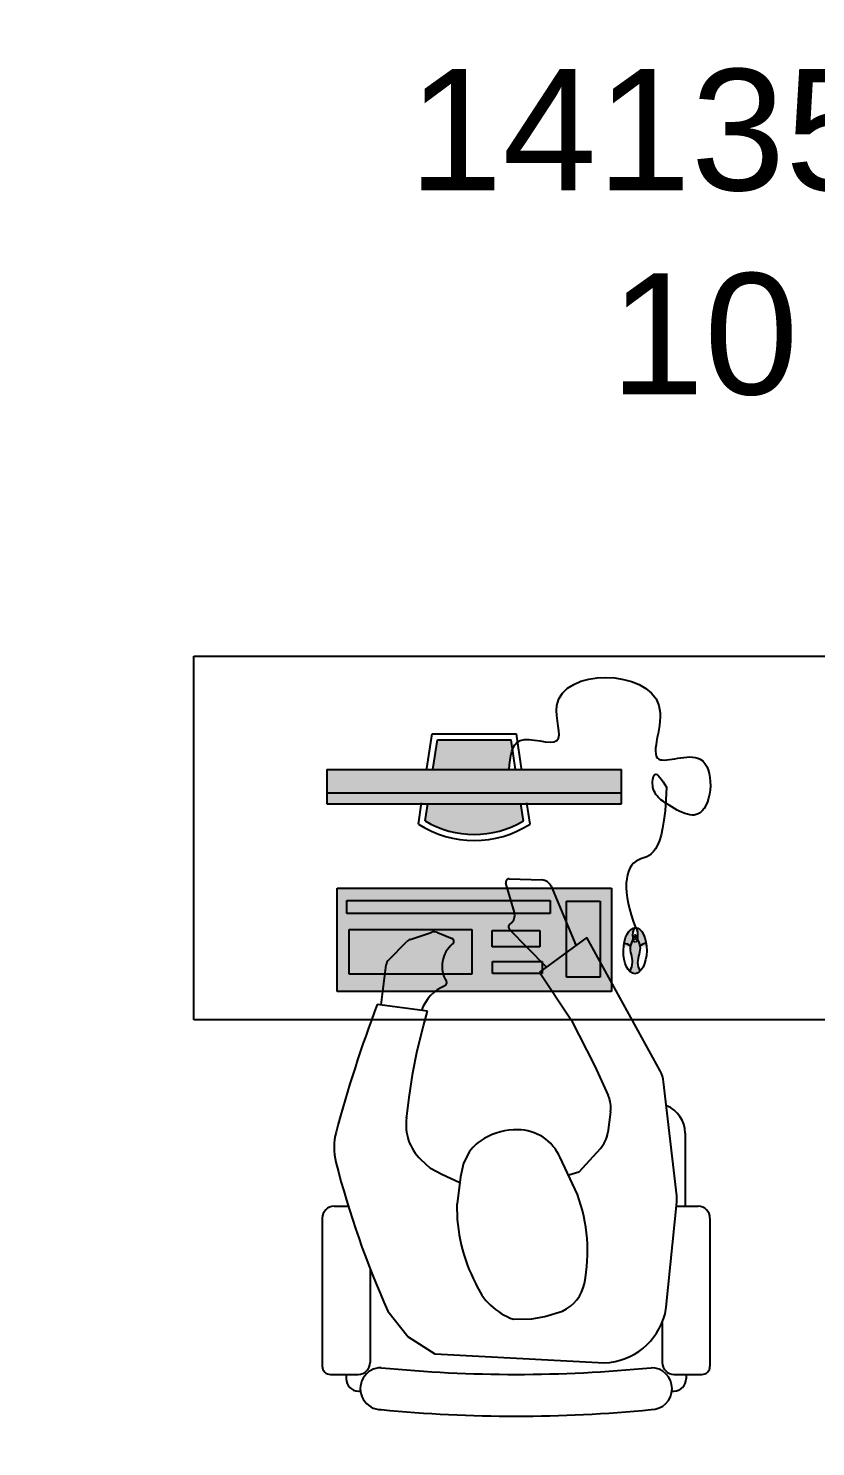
# Model space of a CAD drawing. Extents: x 11034434 to 11724204, y -4674497 to -3911811.
# Drawn here: x 11303764 to 11305063, y -4658014 to -4655674 of the extents above; entities that cross this region are included whole.
import ezdxf

# ---------------------------------------------------------------- set-up
doc = ezdxf.new("R2010")
doc.units = 0
doc.header["$MEASUREMENT"] = 0
doc.layers.get('0').update_dxf_attribs({"color": 251, "linetype": 'CONTINUOUS'})
doc.layers.add('HATCH', color=251, linetype='CONTINUOUS')
doc.styles.get("Standard").update_dxf_attribs({"font": 'arial.ttf'})

msp = doc.modelspace()

# ---------------------------------------------------------------- hatches: boundary and pattern name
h = msp.add_hatch(color=256)
h.dxf.hatch_style = 1
h.paths.add_polyline_path([(11304580.53749116, -4656981.601931439), (11304576.24155664, -4656953.23101069), (11304422.83342568, -4656953.23101069), (11304418.53749116, -4656981.601931439, 0.2729957283607215)])
edge = h.paths.add_edge_path()
edge.add_spline(control_points=[(11304557.14886467, -4656896.489169192), (11304558.27830578, -4656884.691616837), (11304559.4077469, -4656872.894064485), (11304562.70476026, -4656863.832213824)], knot_values=[0, 0, 0, 0, 28.67475405181993, 28.67475405181993, 28.67475405181993, 28.67475405181993], degree=3, periodic=0)
edge.add_line((11304562.70476026, -4656863.832213824), (11304560.28749116, -4656847.868248446))
edge.add_line((11304560.28749116, -4656847.868248447), (11304438.78749116, -4656847.868248447))
edge.add_line((11304438.78749116, -4656847.868248447), (11304431.42529472, -4656896.489169192))
edge.add_line((11304431.42529472, -4656896.489169192), (11304557.14886467, -4656896.489169192))
h = msp.add_hatch(color=256)
h.dxf.hatch_style = 1
h.paths.add_polyline_path([(11304742.53749089, -4656896.489169192), (11304256.53749116, -4656896.489169192), (11304256.53749116, -4656934.985089947), (11304742.53749108, -4656934.985087597)])
h = msp.add_hatch(color=254)
h.dxf.hatch_style = 1
h.set_gradient(color1=(209, 209, 209), color2=(191, 191, 191), one_color=1, tint=0.75, name='INVCYLINDER')
h.paths.add_polyline_path([(11304256.53749116, -4656953.23101069), (11304256.53749116, -4656934.985089947), (11304742.53749108, -4656934.985087597), (11304742.53749117, -4656953.23101069)])
h = msp.add_hatch(color=256)
h.dxf.hatch_style = 1
h.paths.add_polyline_path([(11304707.35394282, -4657113.672612825), (11304651.68711963, -4657113.672612825), (11304651.68711963, -4657239.5138841), (11304707.35394282, -4657239.5138841)], flags=16)
h.paths.add_polyline_path([(11304495.54628477, -4657160.707900571), (11304293.43112431, -4657160.707900571), (11304293.43112431, -4657234.399528136), (11304495.54628477, -4657234.399528136)], flags=0)
h.paths.add_polyline_path([(11304624.52985123, -4657112.952900767), (11304289.62951654, -4657112.952900767), (11304289.62951654, -4657134.371788174), (11304624.52985123, -4657134.371788174)], flags=16)
h.paths.add_polyline_path([(11304725.76801114, -4657092.605034012), (11304273.30697119, -4657092.605034012), (11304273.30697119, -4657263.00321584), (11304725.76801114, -4657263.00321584)])
h.paths.add_polyline_path([(11304607.89446074, -4657162.44921077), (11304607.89446074, -4657189.11867963), (11304529.12057843, -4657189.11867963), (11304529.12057843, -4657162.44921077)], flags=0)
h.paths.add_polyline_path([(11304289.62951654, -4657134.371788174), (11304289.62951654, -4657112.952900767), (11304624.52985123, -4657112.952900767), (11304624.52985123, -4657134.371788174)], flags=0)
h.paths.add_polyline_path([(11304611.58597207, -4657213.645129668), (11304611.58597207, -4657233.460759196), (11304529.53446164, -4657233.460759196), (11304529.53446164, -4657213.645129667)], flags=16)
h.paths.add_polyline_path([(11304651.68711963, -4657113.672612825), (11304707.35394282, -4657113.672612825), (11304707.35394282, -4657239.5138841), (11304651.68711963, -4657239.5138841)], flags=0)
h.paths.add_polyline_path([(11304495.54628477, -4657160.707900571), (11304495.54628477, -4657234.399528136), (11304293.43112431, -4657234.399528136), (11304293.43112431, -4657160.707900571)], flags=16)
h.paths.add_polyline_path([(11304607.89446074, -4657162.44921077), (11304529.12057843, -4657162.44921077), (11304529.12057843, -4657189.11867963), (11304607.89446074, -4657189.11867963)], flags=16)
h = msp.add_hatch(color=254)
h.dxf.hatch_style = 1
h.set_gradient(color1=(209, 209, 209), color2=(191, 191, 191), one_color=1, tint=0.75, name='INVCYLINDER')
h.paths.add_polyline_path([(11304707.35394282, -4657113.672612825), (11304651.68711963, -4657113.672612825), (11304651.68711963, -4657239.5138841), (11304707.35394282, -4657239.5138841)])
h.paths.add_polyline_path([(11304495.54628477, -4657160.707900571), (11304293.43112431, -4657160.707900571), (11304293.43112431, -4657234.399528136), (11304495.54628477, -4657234.399528136)])
h.paths.add_polyline_path([(11304624.52985123, -4657112.952900767), (11304289.62951654, -4657112.952900767), (11304289.62951654, -4657134.371788174), (11304624.52985123, -4657134.371788174)])
h.paths.add_polyline_path([(11304607.89446074, -4657162.44921077), (11304529.12057843, -4657162.44921077), (11304529.12057843, -4657189.11867963), (11304607.89446074, -4657189.11867963)])
h.paths.add_polyline_path([(11304611.58597207, -4657213.645129667), (11304529.53446164, -4657213.645129667), (11304529.53446164, -4657233.460759196), (11304611.58597207, -4657233.460759196)])
h = msp.add_hatch(color=256)
h.dxf.hatch_style = 1
edge = h.paths.add_edge_path()
edge.add_arc((11304782.97550615, -4657196.880885912), 13.2539179130793, 89.25987450481853, 139.4615277682211, ccw=False)
edge.add_ellipse((11304764.81579844, -4657195.47494004), major_axis=(-0.525802816762088, -38.00888260555163), ratio=0.5040939593623253, start_angle=468.5600004422477, end_angle=540.0000000055695)
edge.add_ellipse((11304765.15568753, -4657169.498915059), major_axis=(-0.1859137336754307, -12.032857611418), ratio=0.3216880064047317, start_angle=1.1368683772161603e-13, end_angle=180.0000000275675, ccw=False)
edge.add_ellipse((11304765.15568753, -4657169.498915059), major_axis=(-0.1859137336754307, -12.032857611418), ratio=0.3216880064047317, start_angle=180.0000000275675, end_angle=360, ccw=False)
edge.add_ellipse((11304764.81579844, -4657195.47494004), major_axis=(-0.525802816762088, -38.00888260555163), ratio=0.5040939593623253, start_angle=180.0000000055694, end_angle=252.3013535246518)
edge.add_arc((11304746.53187445, -4657196.899525488), 13.23356822491556, 38.55279375637832, 89.17477029216798, ccw=False)
edge.add_spline(control_points=[(11304756.88097771, -4657188.651896155), (11304755.59967023, -4657197.03768859), (11304763.32052706, -4657211.483991154), (11304757.97640949, -4657224.724269504), (11304756.01285889, -4657229.589049561)], knot_values=[0.4694720371276528, 0.4694720371276528, 0.4694720371276528, 0.4694720371276528, 1.407483953357447, 1.952313826482736, 1.952313826482736, 1.952313826482736, 1.952313826482736], degree=3, periodic=0)
edge.add_ellipse((11304764.81579844, -4657195.47494004), major_axis=(-0.525802816762088, -38.00888260555163), ratio=0.5040939593623253, start_angle=334.2319715034857, end_angle=385.7680284799418)
edge.add_spline(control_points=[(11304772.67170246, -4657229.819502723), (11304770.8466863, -4657224.905406092), (11304765.80859383, -4657211.339677974), (11304774.16746742, -4657196.833744007), (11304772.90292998, -4657188.266389458)], knot_values=[0.4506270724667458, 0.4506270724667458, 0.4506270724667458, 0.4506270724667458, 0.9954569455912964, 1.954670338081569, 1.954670338081569, 1.954670338081569, 1.954670338081569], degree=3, periodic=0)
h = msp.add_hatch(color=256)
h.dxf.hatch_style = 1
edge = h.paths.add_edge_path()
edge.add_ellipse((11304764.97202455, -4657173.350067848), major_axis=(-0.02806017541154706, -4.098024485273234), ratio=0.2661020917250116, start_angle=0, end_angle=359.9999999999999)
at = {"layer": 'HATCH', "ltscale": 500}
h = msp.add_hatch(color=251, dxfattribs=at)
h.dxf.hatch_style = 1
h.paths.add_polyline_path([(11284390.66743924, -4648801.970135776), (11284690.66743953, -4648801.970135776), (11284690.66743953, -4649701.970135774), (11284390.66743924, -4649701.970135774)])
h.paths.add_polyline_path([(11327800.66743947, -4652666.970135772), (11328700.66743918, -4652666.970135772), (11328700.66743918, -4652966.970135771), (11327800.66743947, -4652966.970135771)])
h.paths.add_polyline_path([(11302215.66743951, -4658731.970135761), (11302515.66743921, -4658731.970135761), (11302515.66743921, -4659631.971005393), (11302215.66743951, -4659631.971005393)])
h.paths.add_polyline_path([(11324600.66743918, -4658731.970135761), (11325200.66743918, -4658731.970135761), (11325200.66743918, -4659031.970135761), (11324600.66743918, -4659031.970135761)])
h.paths.add_polyline_path([(11280960.66743954, -4640611.970135786), (11281710.66743954, -4640611.970135786), (11281710.66743954, -4640911.970135787), (11280960.66743954, -4640911.970135787)])
h.paths.add_polyline_path([(11280960.66743954, -4644141.97013578), (11281860.66743954, -4644141.97013578), (11281860.66743954, -4644441.970135782), (11280960.66743954, -4644441.970135782)])
h.paths.add_polyline_path([(11317942.4065698, -4658631.970135763), (11318770.66743949, -4658631.970135763), (11318770.66743949, -4658931.970135761), (11317942.4065698, -4658931.970135761)])
h.paths.add_polyline_path([(11294185.66743952, -4658031.969266132), (11294485.66743952, -4658031.969266132), (11294485.66743952, -4658931.970135761), (11294185.66743952, -4658931.970135761)])
h.paths.add_polyline_path([(11288015.66743923, -4658181.969266132), (11288315.66743953, -4658181.969266132), (11288315.66743953, -4658931.970135761), (11288015.66743923, -4658931.970135761)])
h.paths.add_polyline_path([(11287690.66743953, -4658956.970135761), (11287990.66743953, -4658956.970135761), (11287990.66743953, -4659706.971005393), (11287690.66743953, -4659706.971005393)])
h.paths.add_polyline_path([(11280960.66743954, -4629741.970135801), (11281710.66743954, -4629741.970135801), (11281710.66743954, -4630041.970135801), (11280960.66743954, -4630041.970135801)])
h.paths.add_polyline_path([(11327800.66743947, -4629741.970135802), (11328700.66743917, -4629741.970135802), (11328700.66743917, -4630041.970135801), (11327800.66743947, -4630041.970135801)])
h.paths.add_polyline_path([(11280860.66743954, -4648801.970135776), (11281160.66743924, -4648801.970135776), (11281160.66743924, -4649701.970135774), (11280860.66743954, -4649701.970135774)])
h.paths.add_polyline_path([(11287690.66743953, -4658181.969266132), (11287990.66743953, -4658181.969266132), (11287990.66743953, -4658931.970135761), (11287690.66743953, -4658931.970135761)])
h.paths.add_polyline_path([(11327700.66743918, -4616011.970135822), (11328000.66743948, -4616011.970135822), (11328000.66743948, -4615033.70926629), (11327700.66743918, -4615033.70926629)])
h.paths.add_polyline_path([(11280960.66743954, -4637011.970135792), (11281710.66743954, -4637011.970135792), (11281710.66743954, -4637311.970135792), (11280960.66743954, -4637311.970135792)])
h.paths.add_polyline_path([(11309415.6674395, -4658731.970135761), (11309715.6674395, -4658731.970135761), (11309715.6674395, -4659631.971005393), (11309415.6674395, -4659631.971005393)])
h.paths.add_polyline_path([(11327800.66743947, -4609781.970135829), (11328700.66743918, -4609781.970135829), (11328700.66743918, -4610081.970135828), (11327800.66743947, -4610081.970135828)])
h.paths.add_polyline_path([(11327800.66743947, -4626141.970135807), (11328700.66743917, -4626141.970135807), (11328700.66743917, -4626441.970135807), (11327800.66743947, -4626441.970135807)])
h.paths.add_polyline_path([(11280960.66743954, -4633411.970135795), (11281710.66743954, -4633411.970135795), (11281710.66743954, -4633711.970135797), (11280960.66743954, -4633711.970135797)])
h.paths.add_polyline_path([(11313015.6674392, -4652701.97013577), (11313315.6674395, -4652701.97013577), (11313315.6674395, -4653601.971005402), (11313015.6674392, -4653601.971005402)])
h.paths.add_polyline_path([(11327800.66743947, -4633411.970135797), (11328700.66743918, -4633411.970135797), (11328700.66743918, -4633711.970135797), (11327800.66743947, -4633711.970135797)])
h.paths.add_polyline_path([(11286005.66743953, -4619011.970135817), (11286305.66743923, -4619011.970135817), (11286305.66743923, -4619611.971005449), (11286005.66743953, -4619611.971005449)])
h.paths.add_polyline_path([(11280960.66743958, -4619011.970135817), (11281860.66743954, -4619011.970135817), (11281860.66743954, -4619311.970135817), (11280960.66743958, -4619311.970135817)])
h.paths.add_polyline_path([(11327800.66743948, -4619011.970135817), (11328600.66743918, -4619011.970135817), (11328600.66743918, -4619311.970135817), (11327800.66743948, -4619311.970135817)])
h.paths.add_polyline_path([(11324600.66743918, -4647741.970135778), (11325299.56749608, -4647741.970135778), (11325299.56749608, -4648041.970135776), (11324600.66743918, -4648041.970135776)])
h.paths.add_polyline_path([(11321770.66743948, -4658631.970135763), (11322598.92830886, -4658631.970135763), (11322598.92830886, -4658931.970135761), (11321770.66743948, -4658931.970135761)])
h.paths.add_polyline_path([(11327800.66743947, -4640611.970135788), (11328700.66743918, -4640611.970135788), (11328700.66743918, -4640911.970135787), (11327800.66743947, -4640911.970135787)])
h.paths.add_polyline_path([(11286005.66743953, -4615411.969266192), (11286305.66743923, -4615411.969266192), (11286305.66743923, -4616011.97013582), (11286005.66743953, -4616011.97013582)])
h.paths.add_polyline_path([(11286330.66743983, -4615411.969266192), (11286630.66743953, -4615411.969266192), (11286630.66743953, -4616011.97013582), (11286330.66743983, -4616011.97013582)])
h.paths.add_polyline_path([(11282340.66743953, -4615111.96926634), (11282640.66743923, -4615111.96926634), (11282640.66743923, -4616011.970135822), (11282340.66743953, -4616011.970135822)])
h.paths.add_polyline_path([(11327800.66743947, -4658631.970135763), (11328700.66743917, -4658631.970135763), (11328700.66743917, -4658931.970135761), (11327800.66743947, -4658931.970135761)])
h.paths.add_polyline_path([(11300450.66743922, -4607481.96926635), (11300750.66743892, -4607481.96926635), (11300750.66743892, -4608381.970135832), (11300450.66743922, -4608381.970135832)])
h.paths.add_polyline_path([(11306480.6674392, -4607481.969266349), (11306780.6674389, -4607481.969266349), (11306780.6674389, -4608381.97013583), (11306480.6674392, -4608381.97013583)])
h.paths.add_polyline_path([(11284390.66743924, -4658181.969266132), (11284690.66743953, -4658181.969266132), (11284690.66743953, -4658931.970135761), (11284390.66743924, -4658931.970135761)])
h.paths.add_polyline_path([(11286330.66743983, -4619011.970135817), (11286630.66743953, -4619011.970135817), (11286630.66743953, -4619611.971005449), (11286330.66743983, -4619611.971005449)])
h.paths.add_polyline_path([(11297150.66743952, -4607481.969266349), (11297450.66743922, -4607481.969266349), (11297450.66743922, -4608381.970135832), (11297150.66743952, -4608381.970135832)])
h.paths.add_polyline_path([(11282340.66743953, -4609231.969266348), (11282640.66743924, -4609231.969266348), (11282640.66743924, -4609981.970135829), (11282340.66743953, -4609981.970135829)])
h.paths.add_polyline_path([(11286005.66743953, -4622611.970135812), (11286305.66743923, -4622611.970135812), (11286305.66743923, -4623211.971005443), (11286005.66743953, -4623211.971005443)])
h.paths.add_polyline_path([(11286330.66743983, -4623211.971005443), (11286630.66743953, -4623211.971005443), (11286630.66743953, -4622611.970135814), (11286330.66743983, -4622611.970135814)])
h.paths.add_polyline_path([(11284390.66743924, -4643691.970135782), (11284690.66743953, -4643691.970135782), (11284690.66743953, -4644441.97013578), (11284390.66743924, -4644441.97013578)])
h.paths.add_polyline_path([(11286005.66743953, -4609231.969266348), (11286305.66743923, -4609231.969266348), (11286305.66743923, -4609981.970135829), (11286005.66743953, -4609981.970135829)])
h.paths.add_polyline_path([(11283940.6665696, -4658956.970135761), (11284690.66743953, -4658956.970135761), (11284690.66743953, -4659256.970135761), (11283940.6665696, -4659256.970135761)])
h.paths.add_polyline_path([(11313015.6674392, -4658731.970135761), (11313315.66743949, -4658731.970135761), (11313315.66743949, -4659631.971005393), (11313015.6674392, -4659631.971005393)])
h.paths.add_polyline_path([(11284390.66743924, -4652701.970135771), (11284690.66743953, -4652701.970135771), (11284690.66743953, -4653451.971005401), (11284390.66743924, -4653451.971005401)])
h.paths.add_polyline_path([(11305815.6674395, -4658731.970135761), (11306115.6674395, -4658731.970135761), (11306115.6674395, -4659631.971005393), (11305815.6674395, -4659631.971005393)])
h.paths.add_polyline_path([(11327800.66743947, -4622611.970135814), (11328700.66743918, -4622611.970135814), (11328700.66743918, -4622911.970135813), (11327800.66743947, -4622911.970135813)])
h.paths.add_polyline_path([(11280960.66743954, -4626141.970135807), (11281710.66743954, -4626141.970135807), (11281710.66743954, -4626441.970135807), (11280960.66743954, -4626441.970135807)])
h.paths.add_polyline_path([(11321770.66743948, -4658956.970135761), (11322370.66830911, -4658956.970135761), (11322370.66830911, -4659256.970135761), (11321770.66743948, -4659256.970135761)])
h.paths.add_polyline_path([(11280685.66700472, -4658956.970135761), (11281435.66787405, -4658956.970135761), (11281435.66787405, -4659256.970135761), (11280685.66700472, -4659256.970135761)])
h.paths.add_polyline_path([(11318170.66656956, -4658956.970135761), (11318770.66743949, -4658956.970135761), (11318770.66743949, -4659256.970135761), (11318170.66656956, -4659256.970135761)])
h.paths.add_polyline_path([(11281860.66743954, -4622611.970135812), (11280960.66743988, -4622611.970135812), (11280960.66743988, -4622911.970135812), (11281860.66743954, -4622911.970135812)])
h.paths.add_polyline_path([(11294185.66743952, -4652701.97013577), (11294485.66743952, -4652701.97013577), (11294485.66743952, -4653601.971005401), (11294185.66743952, -4653601.971005401)])
h.paths.add_polyline_path([(11298615.66743951, -4658731.970135761), (11298915.66743951, -4658731.970135761), (11298915.66743951, -4659631.971005393), (11298615.66743951, -4659631.971005393)])
h.paths.add_polyline_path([(11318470.66743919, -4652701.970135772), (11318770.66743949, -4652701.970135772), (11318770.66743949, -4653601.971005402), (11318470.66743919, -4653601.971005402)])
h.paths.add_polyline_path([(11327800.66743947, -4644141.970135782), (11328700.66743917, -4644141.970135782), (11328700.66743917, -4644441.970135782), (11327800.66743947, -4644441.970135782)])
h.paths.add_polyline_path([(11327800.66743947, -4649401.970135775), (11328778.92830886, -4649401.970135775), (11328778.92830886, -4649701.970135774), (11327800.66743947, -4649701.970135774)])
h.paths.add_polyline_path([(11288760.66743953, -4609081.969266199), (11289060.66743953, -4609081.969266199), (11289060.66743953, -4609981.970135829), (11288760.66743953, -4609981.970135829)])
edge = h.paths.add_edge_path()
edge.add_line((11309265.6674392, -4609081.969266342), (11309265.6674392, -4609981.970135828))
edge.add_line((11321770.66743948, -4649701.970135774), (11322748.92830916, -4649701.970135774))
edge.add_line((11287690.66743953, -4643691.970135782), (11287690.66743953, -4644441.970135782))
edge.add_line((11309565.6674395, -4616011.97013582), (11309565.6674395, -4615111.96926634))
edge.add_line((11287990.66743953, -4653451.971005401), (11287990.66743953, -4652701.970135771))
edge.add_line((11288015.66743923, -4652701.970135771), (11288015.66743923, -4653451.971005401))
h.paths.add_polyline_path([(11306480.6674395, -4649401.970135774), (11307380.66830883, -4649401.970135774), (11307380.66830883, -4649701.970135774), (11306480.6674395, -4649701.970135774)], flags=17)
h.paths.add_polyline_path([(11291120.66743923, -4648801.970135776), (11291420.66743952, -4648801.970135776), (11291420.66743952, -4649701.970135581), (11291120.66743923, -4649701.970135581)], flags=17)
h.paths.add_polyline_path([(11288015.66743923, -4648951.970135775), (11288315.66743953, -4648951.970135775), (11288315.66743953, -4649701.970135774), (11288015.66743923, -4649701.970135774)], flags=17)
h.paths.add_polyline_path([(11288015.66743923, -4652701.970135771), (11288315.66743953, -4652701.970135771), (11288315.66743953, -4653451.971005401), (11288015.66743923, -4653451.971005401)], flags=17)
h.paths.add_polyline_path([(11296472.40656984, -4649401.970135775), (11297450.66743922, -4649401.970135775), (11297450.66743922, -4649701.970135774), (11296472.40656984, -4649701.970135774)], flags=17)
h.paths.add_polyline_path([(11298276.53700482, -4652701.970135771), (11299254.79787421, -4652701.970135771), (11299254.79787421, -4653001.970135771), (11298276.53700482, -4653001.970135771)], flags=17)
h.paths.add_polyline_path([(11311840.66657016, -4649401.970135775), (11312740.6674395, -4649401.970135775), (11312740.6674395, -4649701.970135774), (11311840.66657016, -4649701.970135774)], flags=17)
h.paths.add_polyline_path([(11300450.66743921, -4649401.970135774), (11301428.92830889, -4649401.970135774), (11301428.92830889, -4649701.970135774), (11300450.66743921, -4649701.970135774)], flags=17)
h.paths.add_polyline_path([(11317870.66656986, -4649401.970135775), (11318770.66743949, -4649401.970135775), (11318770.66743949, -4649701.970135774), (11317870.66656986, -4649701.970135774)], flags=17)
h.paths.add_polyline_path([(11287690.66743953, -4648951.970135775), (11287990.66743953, -4648951.970135775), (11287990.66743953, -4649701.970135774), (11287690.66743953, -4649701.970135774)], flags=17)
h.paths.add_polyline_path([(11287690.66743953, -4652701.970135771), (11287990.66743953, -4652701.970135771), (11287990.66743953, -4653451.971005401), (11287690.66743953, -4653451.971005401)], flags=17)
h.paths.add_polyline_path([(11311840.66657016, -4622611.970135814), (11312740.6674395, -4622611.970135814), (11312740.6674395, -4622911.970135812), (11311840.66657016, -4622911.970135812)], flags=17)
h.paths.add_polyline_path([(11306480.6674395, -4615411.969266192), (11306780.6674395, -4615411.969266192), (11306780.6674395, -4616011.97013582), (11306480.6674395, -4616011.97013582)], flags=16)
h.paths.add_polyline_path([(11306480.6674395, -4629741.970135802), (11307380.66830884, -4629741.970135802), (11307380.66830884, -4630041.970135801), (11306480.6674395, -4630041.970135801)], flags=17)
h.paths.add_polyline_path([(11303250.66743951, -4613551.970135825), (11303850.66830914, -4613551.970135825), (11303850.66830914, -4613851.970135825), (11303250.66743951, -4613851.970135825)], flags=17)
h.paths.add_polyline_path([(11303250.66743951, -4615711.97013582), (11303850.66830914, -4615711.97013582), (11303850.66830914, -4616011.97013582), (11303250.66743951, -4616011.97013582)], flags=16)
h.paths.add_polyline_path([(11311840.66657016, -4644141.970135782), (11312740.6674395, -4644141.970135782), (11312740.6674395, -4644441.97013578), (11311840.66657016, -4644441.97013578)], flags=17)
h.paths.add_polyline_path([(11287690.66743953, -4643691.970135782), (11287990.66743953, -4643691.970135782), (11287990.66743953, -4644441.970135782), (11287690.66743953, -4644441.970135782)], flags=17)
h.paths.add_polyline_path([(11297450.66743923, -4633711.97013582), (11296550.66656989, -4633711.97013582), (11296550.66656989, -4633411.970135798), (11297450.66743923, -4633411.970135798)], flags=17)
h.paths.add_polyline_path([(11290520.66656989, -4640611.970135788), (11291420.66743952, -4640611.970135788), (11291420.66743952, -4640911.970135787), (11290520.66656989, -4640911.970135787)], flags=17)
h.paths.add_polyline_path([(11297150.66743952, -4643841.970135784), (11297450.66743922, -4643841.970135784), (11297450.66743922, -4644741.970135782), (11297150.66743952, -4644741.970135782)], flags=17)
h.paths.add_polyline_path([(11290520.66656989, -4644141.970135782), (11291420.66743952, -4644141.970135782), (11291420.66743952, -4644441.970135782), (11290520.66656989, -4644441.970135782)], flags=17)
h.paths.add_polyline_path([(11306480.6674395, -4640611.970135788), (11307380.66830883, -4640611.970135788), (11307380.66830883, -4640911.970135787), (11306480.6674395, -4640911.970135787)], flags=17)
h.paths.add_polyline_path([(11288015.66743923, -4643691.970135782), (11288315.66743953, -4643691.970135782), (11288315.66743953, -4644441.970135782), (11288015.66743923, -4644441.970135782)], flags=17)
h.paths.add_polyline_path([(11290520.66656989, -4637011.970135792), (11291420.66743952, -4637011.970135792), (11291420.66743952, -4637311.970135792), (11290520.66656989, -4637311.970135792)], flags=17)
h.paths.add_polyline_path([(11311840.66657017, -4626141.970135807), (11312740.6674395, -4626141.970135807), (11312740.6674395, -4626441.970135807), (11311840.66657017, -4626441.970135807)], flags=17)
h.paths.add_polyline_path([(11311840.66657016, -4637011.970135792), (11312740.6674395, -4637011.970135792), (11312740.6674395, -4637311.970135792), (11311840.66657016, -4637311.970135792)], flags=17)
h.paths.add_polyline_path([(11311840.66657016, -4633411.970135796), (11312740.6674395, -4633411.970135796), (11312740.6674395, -4633711.970135797), (11311840.66657016, -4633711.970135797)], flags=17)
h.paths.add_polyline_path([(11315340.66743949, -4647741.970135778), (11315940.66743949, -4647741.970135778), (11315940.66743949, -4648041.970135778), (11315340.66743949, -4648041.970135778)], flags=17)
h.paths.add_polyline_path([(11321770.66743948, -4629741.970135802), (11322670.66830882, -4629741.970135802), (11322670.66830882, -4630041.970135801), (11321770.66743948, -4630041.970135801)], flags=17)
h.paths.add_polyline_path([(11317870.66656986, -4629741.970135802), (11318770.66743949, -4629741.970135802), (11318770.66743949, -4630041.970135801), (11317870.66656986, -4630041.970135801)], flags=17)
h.paths.add_polyline_path([(11300450.66743922, -4636711.970135792), (11300750.66743951, -4636711.970135792), (11300750.66743951, -4637611.97013579), (11300450.66743922, -4637611.97013579)], flags=17)
h.paths.add_polyline_path([(11306480.6674395, -4637011.970135792), (11307380.66830884, -4637011.970135792), (11307380.66830884, -4637311.970135792), (11306480.6674395, -4637311.970135792)], flags=17)
h.paths.add_polyline_path([(11321770.66743948, -4649401.970135775), (11322748.92830916, -4649401.970135775), (11322748.92830916, -4649701.970135774), (11321770.66743948, -4649701.970135774)], flags=17)
h.paths.add_polyline_path([(11297150.66743952, -4636711.970135792), (11297450.66743922, -4636711.970135792), (11297450.66743922, -4637611.97013579), (11297150.66743952, -4637611.97013579)], flags=17)
h.paths.add_polyline_path([(11318470.66743919, -4636711.970135792), (11318770.66743949, -4636711.970135792), (11318770.66743949, -4637611.970135792), (11318470.66743919, -4637611.970135792)], flags=17)
h.paths.add_polyline_path([(11300450.66743921, -4629741.970135801), (11301350.66830914, -4629741.970135801), (11301350.66830914, -4630041.970135802), (11300450.66743921, -4630041.970135802)], flags=17)
h.paths.add_polyline_path([(11313568.16743949, -4615711.970135822), (11314468.16743949, -4615711.970135822), (11314468.16743949, -4616011.97013582), (11313568.16743949, -4616011.97013582)], flags=17)
h.paths.add_polyline_path([(11317870.66743919, -4615711.970135822), (11318770.66743949, -4615711.970135822), (11318770.66743949, -4616011.97013582), (11317870.66743919, -4616011.97013582)], flags=17)
h.paths.add_polyline_path([(11321770.66743948, -4615711.970135822), (11322670.66743948, -4615711.970135822), (11322670.66743948, -4616011.970135827), (11321770.66743948, -4616011.970135827)], flags=17)
h.paths.add_polyline_path([(11306480.6674395, -4633411.970135797), (11307380.66830884, -4633411.970135797), (11307380.66830884, -4633711.970135797), (11306480.6674395, -4633711.970135797)], flags=17)
h.paths.add_polyline_path([(11300450.66743921, -4633411.970135795), (11301350.66830914, -4633411.970135795), (11301350.66830914, -4633711.970135796), (11300450.66743921, -4633711.970135796)], flags=17)
h.paths.add_polyline_path([(11294020.66743952, -4647741.970135776), (11294620.66743922, -4647741.970135776), (11294620.66743922, -4648041.970135776), (11294020.66743952, -4648041.970135776)], flags=17)
h.paths.add_polyline_path([(11306480.6674392, -4622611.970135814), (11307380.66830884, -4622611.970135814), (11307380.66830884, -4622911.970135812), (11306480.6674392, -4622911.970135812)], flags=17)
h.paths.add_polyline_path([(11290520.66656989, -4633411.970135797), (11291420.66743952, -4633411.970135797), (11291420.66743952, -4633711.970135797), (11290520.66656989, -4633711.970135797)], flags=17)
h.paths.add_polyline_path([(11321770.66743948, -4633411.970135797), (11322670.66830882, -4633411.970135797), (11322670.66830882, -4633711.970135797), (11321770.66743948, -4633711.970135797)], flags=17)
h.paths.add_polyline_path([(11317870.66656986, -4633411.970135797), (11318770.66743949, -4633411.970135797), (11318770.66743949, -4633711.970135797), (11317870.66656986, -4633711.970135797)], flags=17)
h.paths.add_polyline_path([(11321770.66743948, -4636711.970135792), (11322070.66743948, -4636711.970135792), (11322070.66743948, -4637611.970135792), (11321770.66743948, -4637611.970135792)], flags=17)
h.paths.add_polyline_path([(11300450.66743921, -4640311.970156673), (11300750.66743951, -4640311.970156673), (11300750.66743951, -4641211.970135786), (11300450.66743921, -4641211.970135786)], flags=17)
h.paths.add_polyline_path([(11321770.66743949, -4643841.970135784), (11322070.66743948, -4643841.970135784), (11322070.66743948, -4644741.970135782), (11321770.66743949, -4644741.970135782)], flags=17)
h.paths.add_polyline_path([(11306480.6674395, -4626141.970135807), (11307380.66830884, -4626141.970135807), (11307380.66830884, -4626441.970135807), (11306480.6674395, -4626441.970135807)], flags=17)
h.paths.add_polyline_path([(11318470.66743919, -4625841.970135807), (11318770.66743949, -4625841.970135807), (11318770.66743949, -4626741.970135807), (11318470.66743919, -4626741.970135807)], flags=17)
h.paths.add_polyline_path([(11321770.66743948, -4625841.970135807), (11322070.66743948, -4625841.970135807), (11322070.66743948, -4626741.970135807), (11321770.66743948, -4626741.970135807)], flags=17)
h.paths.add_polyline_path([(11296550.66656989, -4629741.970135802), (11297450.66743922, -4629741.970135802), (11297450.66743922, -4630041.970135801), (11296550.66656989, -4630041.970135801)], flags=17)
h.paths.add_polyline_path([(11311645.36303722, -4629741.771446085), (11312740.6674395, -4629741.970135802), (11312740.6674395, -4630041.970135803), (11311645.36303722, -4630041.771446086)], flags=17)
h.paths.add_polyline_path([(11290520.66656989, -4629741.970135802), (11291420.66743952, -4629741.970135802), (11291420.66743952, -4630041.970135801), (11290520.66656989, -4630041.970135801)], flags=17)
h.paths.add_polyline_path([(11305476.53700481, -4652701.97013577), (11306454.7978739, -4652701.97013577), (11306454.7978739, -4653001.970135771), (11305476.53700481, -4653001.970135771)], flags=17)
h.paths.add_polyline_path([(11297150.66743952, -4640311.970135788), (11297450.66743922, -4640311.970135788), (11297450.66743922, -4641211.970135786), (11297150.66743952, -4641211.970135786)], flags=17)
h.paths.add_polyline_path([(11293005.66743952, -4609981.970135829), (11293305.66743923, -4609981.970135829), (11293305.66743923, -4609181.969266199), (11293005.66743952, -4609181.969266199)], flags=17)
h.paths.add_polyline_path([(11321770.66743948, -4622311.970135812), (11322070.66743948, -4622311.970135812), (11322070.66743948, -4623211.970135812), (11321770.66743948, -4623211.970135812)], flags=17)
h.paths.add_polyline_path([(11297150.66743952, -4612951.969266342), (11297450.66743922, -4612951.969266342), (11297450.66743922, -4613851.970135825), (11297150.66743952, -4613851.970135825)], flags=17)
h.paths.add_polyline_path([(11311840.66657016, -4619011.970135817), (11312740.6674395, -4619011.970135817), (11312740.6674395, -4619311.970135817), (11311840.66657016, -4619311.970135817)], flags=17)
h.paths.add_polyline_path([(11306480.6674395, -4612951.969266342), (11306780.6674392, -4612951.969266342), (11306780.6674392, -4613851.970135825), (11306480.6674395, -4613851.970135825)], flags=17)
h.paths.add_polyline_path([(11293005.66743952, -4615111.96926634), (11293305.66743922, -4615111.96926634), (11293305.66743922, -4616011.97013582), (11293005.66743952, -4616011.97013582)], flags=17)
h.paths.add_polyline_path([(11309265.6674395, -4615111.96926634), (11309565.6674392, -4615111.96926634), (11309565.66743891, -4616011.970135847), (11309265.66743921, -4616011.970135847)], flags=16)
h.paths.add_polyline_path([(11290520.66656989, -4619011.970135817), (11291420.66743952, -4619011.970135817), (11291420.66743952, -4619311.970135817), (11290520.66656989, -4619311.970135817)], flags=17)
h.paths.add_polyline_path([(11300450.66743922, -4619011.970135817), (11301095.66743951, -4619011.970135817), (11301095.66743951, -4619311.970135817), (11300450.66743922, -4619311.970135817)], flags=17)
h.paths.add_polyline_path([(11288760.66743953, -4615111.96926634), (11289060.66743923, -4615111.96926634), (11289060.66743923, -4616011.970135822), (11288760.66743953, -4616011.970135822)], flags=17)
h.paths.add_polyline_path([(11318470.66743919, -4609081.969266348), (11318770.66743889, -4609081.969266348), (11318770.66743889, -4609981.970135828), (11318470.66743919, -4609981.970135828)], flags=17)
h.paths.add_polyline_path([(11297150.66743952, -4615111.96926634), (11297450.66743922, -4615111.96926634), (11297450.66743922, -4616011.97013582), (11297150.66743952, -4616011.97013582)], flags=17)
h.paths.add_polyline_path([(11313868.1674392, -4609081.969266348), (11314168.1674389, -4609081.969266348), (11314168.1674389, -4609981.970135828), (11313868.1674392, -4609981.970135828)], flags=17)
h.paths.add_polyline_path([(11321770.66743948, -4619011.970135817), (11322670.66830882, -4619011.970135817), (11322670.66830882, -4619311.970135817), (11321770.66743948, -4619311.970135817)], flags=17)
h.paths.add_polyline_path([(11297150.66743952, -4625841.970135807), (11297450.66743922, -4625841.970135807), (11297450.66743922, -4626741.970135807), (11297150.66743952, -4626741.970135807)], flags=17)
h.paths.add_polyline_path([(11290520.66656989, -4622611.970135812), (11291420.66743952, -4622611.970135812), (11291420.66743952, -4622911.970135812), (11290520.66656989, -4622911.970135812)], flags=17)
h.paths.add_polyline_path([(11309265.6674392, -4609081.969266342), (11309565.6674389, -4609081.969266342), (11309565.6674389, -4609981.970135825), (11309265.6674392, -4609981.970135825)], flags=17)
h.paths.add_polyline_path([(11317870.66656985, -4619011.970135817), (11318770.6674395, -4619011.970135817), (11318770.66743952, -4619311.970135817), (11317870.66656986, -4619311.970135817)], flags=17)
h.paths.add_polyline_path([(11321770.66743949, -4609081.969266348), (11322070.66743919, -4609081.969266348), (11322070.66743919, -4609981.970135828), (11321770.66743949, -4609981.970135828)], flags=17)
h.paths.add_polyline_path([(11309076.53700451, -4652701.970135771), (11310054.79787419, -4652701.970135771), (11310054.79787419, -4653001.970135771), (11309076.53700451, -4653001.970135771)], flags=17)
h.paths.add_polyline_path([(11306480.6674395, -4619011.970135817), (11307380.66830884, -4619011.970135817), (11307380.66830884, -4619311.970135817), (11306480.6674395, -4619311.970135817)], flags=17)
h.paths.add_polyline_path([(11306480.6674392, -4644141.970135782), (11307380.66830883, -4644141.970135782), (11307380.66830883, -4644441.970135782), (11306480.6674392, -4644441.970135782)], flags=17)
h.paths.add_polyline_path([(11300450.66743922, -4622311.970135812), (11300750.66743951, -4622311.970135812), (11300750.66743951, -4623211.970135812), (11300450.66743922, -4623211.970135812)], flags=17)
h.paths.add_polyline_path([(11311840.66657016, -4640611.970135788), (11312740.6674395, -4640611.970135788), (11312740.6674395, -4640911.970135787), (11311840.66657016, -4640911.970135787)], flags=17)
h.paths.add_polyline_path([(11297150.66743952, -4623211.970135812), (11297450.66743921, -4623211.970135812), (11297450.66743921, -4622314.395516587), (11297150.66743952, -4622314.395516587)], flags=17)
h.paths.add_polyline_path([(11318470.66743919, -4640311.970135788), (11318770.66743949, -4640311.970135788), (11318770.66743949, -4641211.970135786), (11318470.66743919, -4641211.970135786)], flags=17)
h.paths.add_polyline_path([(11300450.66743922, -4643841.970135784), (11300750.66743951, -4643841.970135784), (11300750.66743951, -4644741.970135782), (11300450.66743922, -4644741.970135782)], flags=17)
h.paths.add_polyline_path([(11321770.66743948, -4640311.970135788), (11322070.66743948, -4640311.970135788), (11322070.66743948, -4641211.970135786), (11321770.66743948, -4641211.970135786)], flags=17)
h.paths.add_polyline_path([(11296472.40656984, -4619011.970135817), (11297450.66743922, -4619011.970135817), (11297450.66743922, -4619311.970135817), (11296472.40656984, -4619311.970135817)], flags=17)
h.paths.add_polyline_path([(11318470.66743919, -4643841.970135782), (11318770.66743949, -4643841.970135782), (11318770.66743949, -4644741.970135782), (11318470.66743919, -4644741.970135782)], flags=17)
h.paths.add_polyline_path([(11300450.66743922, -4625841.970135807), (11300750.66743951, -4625841.970135807), (11300750.66743951, -4626741.970135807), (11300450.66743922, -4626741.970135807)], flags=17)
h.paths.add_polyline_path([(11290520.66656989, -4626141.970135807), (11291420.66743923, -4626141.970135807), (11291420.66743923, -4626441.970135807), (11290520.66656989, -4626441.970135807)], flags=17)
h.paths.add_polyline_path([(11318470.66743919, -4622311.970135812), (11318770.66743949, -4622311.970135812), (11318770.66743949, -4623211.970135812), (11318470.66743919, -4623211.970135812)], flags=17)
h.paths.add_polyline_path([(11322070.66743948, -4652759.125658302), (11321770.66743948, -4652759.125728945), (11321770.66743948, -4653680.231005302), (11322070.66743948, -4653680.231005302)])

# ---------------------------------------------------------------- linework, layer by layer
at = {"lineweight": 25, "ltscale": 500}
for p, q in [((11304037.07202007, -4656709.52954235, -0.0013075880851829), (11306336.93043923, -4656709.52954235, -0.0013075880851829)), ((11304037.07202007, -4657309.52954235, -0.0013075880851829), (11304037.07202007, -4656709.52954235, -0.0013075880851829)), ((11306336.93043923, -4657309.52954235, -0.0013075880851829), (11304037.07202007, -4657309.52954235, -0.0013075880851829))]:
    msp.add_line(p, q, dxfattribs=at)
at = {"lineweight": 25}
for p, q in [((11304421.4144097, -4656894.973317565), (11304430.08020633, -4656837.743248447)), ((11304430.08020633, -4656837.743248447), (11304568.99477599, -4656837.743248447)), ((11304577.66057262, -4656894.973317565), (11304568.99477599, -4656837.743248447)), ((11304431.42529472, -4656896.489169192), (11304438.78749116, -4656847.868248447)), ((11304438.78749116, -4656847.868248447), (11304560.28749116, -4656847.868248447)), ((11304567.64968761, -4656896.489169192), (11304560.28749116, -4656847.868248447)), ((11304256.53749116, -4656896.489169192), (11304742.53749117, -4656896.489169192)), ((11304256.53749116, -4656896.489169192), (11304256.53749116, -4656953.23101069)), ((11304742.53749117, -4656953.23101069), (11304742.53749089, -4656896.489169192)), ((11304256.53749116, -4656934.985089947), (11304742.53749103, -4656934.985087597)), ((11304256.53749116, -4656953.23101069), (11304742.53749117, -4656953.23101069)), ((11304407.52541344, -4656986.69808909), (11304412.82254066, -4656951.715159065)), ((11304418.53749116, -4656981.601931435), (11304422.83342568, -4656953.23101069)), ((11304580.53749116, -4656981.601931435), (11304576.24155665, -4656953.23101069)), ((11304591.54956889, -4656986.69808909), (11304586.25244166, -4656951.715159065)), ((11304273.30697119, -4657092.605034012), (11304725.76801114, -4657092.605034012)), ((11304273.30697119, -4657263.00321584), (11304273.30697119, -4657092.605034012)), ((11304565.68733769, -4657132.716100423), (11304551.73232603, -4657084.225797198)), ((11304557.37736499, -4657076.996913955), (11304611.34788025, -4657078.90789098)), ((11304626.42069485, -4657089.320957894), (11304667.21706184, -4657186.606908143)), ((11304725.76801114, -4657092.605034012), (11304725.76801114, -4657263.00321584)), ((11304289.62951654, -4657112.952900767), (11304624.52985123, -4657112.952900767)), ((11304289.62951654, -4657134.371788174), (11304289.62951654, -4657112.952900767)), ((11304624.52985123, -4657112.952900767), (11304624.52985123, -4657134.371788174)), ((11304651.68711963, -4657113.672612825), (11304707.35394282, -4657113.672612825)), ((11304651.68711963, -4657239.5138841), (11304651.68711963, -4657113.672612825)), ((11304707.35394282, -4657113.672612825), (11304707.35394282, -4657239.5138841)), ((11304624.52985123, -4657134.371788174), (11304289.62951654, -4657134.371788174)), ((11304293.43112431, -4657160.707900571), (11304495.54628477, -4657160.707900571)), ((11304293.43112431, -4657234.399528136), (11304293.43112431, -4657160.707900571)), ((11304393.68983754, -4657177.185160685), (11304428.75487311, -4657165.338094182)), ((11304439.12331137, -4657165.684863578), (11304462.98722823, -4657175.569181397)), ((11304495.54628477, -4657160.707900571), (11304495.54628477, -4657234.399528136)), ((11304529.12057843, -4657162.44921077), (11304607.89446074, -4657162.44921077)), ((11304529.12057843, -4657189.11867963), (11304529.12057843, -4657162.44921077)), ((11304618.27472583, -4657222.160683695), (11304557.70680424, -4657160.476773695)), ((11304558.2331965, -4657152.064952087), (11304559.90211774, -4657150.744007286)), ((11304607.89446074, -4657162.44921077), (11304607.89446074, -4657189.11867963)), ((11304358.44655663, -4657210.559064925), (11304387.92783536, -4657180.782418054)), ((11304607.89446074, -4657189.11867963), (11304529.12057843, -4657189.11867963)), ((11304684.95938237, -4657173.96728254), (11304606.91723179, -4657230.816816227)), ((11304806.11139311, -4657393.968060577), (11304684.95938237, -4657173.96728254)), ((11304529.53446164, -4657213.645129667), (11304611.58597207, -4657213.645129667)), ((11304529.53446164, -4657233.460759196), (11304529.53446164, -4657213.645129667)), ((11304611.58597207, -4657213.645129667), (11304611.58597207, -4657233.460759196)), ((11304495.54628477, -4657234.399528136), (11304293.43112431, -4657234.399528136)), ((11304346.3040792, -4657285.094595152), (11304354.28398044, -4657219.166716385)), ((11304611.58597207, -4657233.460759196), (11304529.53446164, -4657233.460759196)), ((11304606.91723179, -4657230.816816227), (11304659.50808878, -4657309.57210514)), ((11304707.35394282, -4657239.5138841), (11304651.68711963, -4657239.5138841)), ((11304725.76801114, -4657263.00321584), (11304273.30697119, -4657263.00321584)), ((11304422.37069558, -4657295.36631004), (11304339.58790101, -4657284.338742713)), ((11304416.03022541, -4657319.697115076), (11304422.37069558, -4657295.36631004)), ((11304405.41376364, -4657360.87775869), (11304416.03022541, -4657319.697115076)), ((11304659.50808878, -4657309.57210514), (11304698.60977735, -4657386.208132366)), ((11304398.34284024, -4657397.086587274), (11304405.41376364, -4657360.87775869)), ((11304391.98505517, -4657437.554092555), (11304398.34284024, -4657397.086587274)), ((11304698.60977735, -4657386.208132366), (11304720.47039512, -4657434.315426098)), ((11304833.52875388, -4657600.055416863), (11304811.88900529, -4657412.067540232)), ((11304388.45967013, -4657468.791106102), (11304391.98505517, -4657437.554092555)), ((11304388.1032792, -4657471.059545806), (11304388.45967013, -4657468.791106102)), ((11304724.42655842, -4657461.29764893), (11304719.73410781, -4657495.754482592)), ((11304847.14113858, -4657496.391262317), (11304847.14113858, -4657617.079216491)), ((11304427.1779116, -4657555.128735241), (11304411.54932817, -4657540.233443461)), ((11304491.9756458, -4657526.725085478), (11304482.05216906, -4657545.899207273)), ((11304669.7851799, -4657597.646119547), (11304641.11367449, -4657536.607989369)), ((11304707.19426044, -4657522.41886075), (11304671.90640745, -4657560.768942099)), ((11304446.3520334, -4657565.052211987), (11304427.1779116, -4657555.128735241)), ((11304482.05216906, -4657545.899207273), (11304477.10050734, -4657568.618867429)), ((11304671.90640745, -4657560.768942099), (11304655.52445957, -4657566.117825951)), ((11304475.87727376, -4657578.311337214), (11304446.3520334, -4657565.052211987)), ((11304477.10050734, -4657568.618867429), (11304471.45586061, -4657613.345049405)), ((11304815.82162998, -4657783.570376972), (11304833.59351802, -4657610.709214462)), ((11304268.67338636, -4657617.079216491), (11304291.79287691, -4657617.079216491)), ((11304832.93861693, -4657617.079216491), (11304868.67010982, -4657617.079216491)), ((11304249.00136264, -4657636.751240212), (11304249.00136264, -4657881.22644965)), ((11304888.34213354, -4657636.751240212), (11304888.34213354, -4657881.22644965)), ((11304327.68945752, -4657719.911907399), (11304327.68945752, -4657875.093569636)), ((11304357.25036343, -4657790.311075097), (11304390.64694531, -4657832.877688747)), ((11304615.98973275, -4657799.290660929), (11304645.08733129, -4657790.04001588)), ((11304814.42286786, -4657794.653672716), (11304815.82162998, -4657783.570376972)), ((11304564.17247405, -4657803.589644263), (11304594.69634927, -4657802.856352609)), ((11304594.69634927, -4657802.856352609), (11304615.98973275, -4657799.290660929)), ((11304809.65403866, -4657808.793106087), (11304809.65403866, -4657875.093569636)), ((11304390.64694531, -4657832.877688747), (11304434.68014227, -4657860.528857298)), ((11304434.68014227, -4657860.528857298), (11304714.24154427, -4657875.733159857)), ((11304262.42832538, -4657894.653412387), (11304308.12961477, -4657894.653412387)), ((11304288.34541008, -4657894.653412387), (11304288.34541008, -4657901.854834617)), ((11304829.21388141, -4657894.653412387), (11304874.9151708, -4657894.653412387)), ((11304848.9980861, -4657894.653412387), (11304848.9980861, -4657901.854834617)), ((11304308.53204832, -4657922.041472859), (11304311.88054572, -4657922.041472859)), ((11304825.46295047, -4657922.041472859), (11304828.81144786, -4657922.041472859))]:
    msp.add_line(p, q, dxfattribs=at)
for centre, radius, start, end in [((11304499.53749116, -4656844.304288782), 169.535296654641, 237.1302491876568, 302.8697508123432), ((11304499.53749116, -4656844.304288782), 159.4102966545111, 239.4611315025862, 300.5388684974138), ((11304746.46240119, -4657196.89651173), 13.23356822491399, 37.53466787390557, 89.17477031789304), ((11304782.90603288, -4657196.877872169), 13.25391791307647, 89.25987452561886, 139.5773125357271)]:
    msp.add_arc(centre, radius, start, end)
for centre, major_axis, ratio, start_param, end_param in [((11304557.17688624, -4657082.658908643), (-4.006143755127276, 4.006143755127276), 0.9999999999974479, -0.8207911740012417, 1.065615583324973), ((11304610.74644398, -4657095.893875042), (12.01843126551719, 12.01843126551718), 0.9999999999947533, 5.894858135961112, 7.033190459859597), ((11304549.35365708, -4657137.416766088), (-12.01843126551086, 12.01843126551086), 0.999999999997271, 3.02572863171329, 4.207208236616967), ((11304433.47740782, -4657179.315887532), (10.43266602920555, 10.43266602920555), 0.9999999999960528, 0.3927148266729633, 1.111217006075092), ((11304561.74935006, -4657156.507365819), (4.006143755270712, 4.006143755270712), 0.9999999999743616, 1.454932304595088, 3.132464305050353), ((11304398.41237224, -4657191.162954035), (-10.43266602897516, 10.43266602897516), 0.999999999912298, -0.4595793206430923, 0.004984408294132991), ((11304494.95160519, -4657221.297860252), (34.21713678074433, 34.21713678074433), 0.9999999999989412, 1.473298528755347, 2.900346572712944), ((11304461.10526038, -4657180.112856047), (-3.477555343015624, 3.477555343015624), 0.999999999991596, 3.044094855653947, 5.105103806606749), ((11304368.93109351, -4657220.939600906), (10.43266602946368, 10.43266602946367), 0.9999999999528297, 1.575780734899619, 2.235740591603472), ((11304478.02679587, -4657317.546341139), (-49.13304974877249, 49.13304974877249), 0.9999999999936962, -0.3896221029727779, 0.4407300292502034), ((11304449.34276804, -4657248.895207985), (3.477555343100192, 3.477555343100192), 0.9999999999919089, 4.322766877968167, 6.041939226079813), ((11306363.43677786, -4658053.227470192), (-1530.874611381042, 1530.874611381042), 0.999999999999548, 0.4223262155097159, 0.5245935870778934), ((11304763.03158264, -4657417.691638773), (34.77555343005707, 34.77555343005707), 0.9999999999679606, 5.612395169923266, 6.001159191471981), ((11304675.6962973, -4657454.66139368), (-34.77555343070138, 34.77555343070138), 0.9999999999998906, 3.791640000796293, 4.353509187224194), ((11304465.83785887, -4657483.27230136), (55.64088548841531, 55.64088548841531), 0.9999999999964655, 2.20035991427841, 3.165611577462399), ((11304798.74235673, -4657496.391262317), (34.22310684753789, 34.22310684753789), 0.999999999997405, 5.497787143808054, 6.69493021970496), ((11304569.16409681, -4657596.165762614), (74.35663504840407, 74.35663504840407), 0.9999999999974536, 0.7645531225306312, 1.316959407794083), ((11304571.27365543, -4657567.331609339), (-53.95168711967325, 53.95168711967325), 0.9999999999976942, 4.341425852189625, 5.496708926158713), ((11304366.70062911, -4657520.332056415), (-69.55110686109333, 69.55110686109333), 0.9999999999922976, 0.5245935870583583, 1.034846285015163), ((11304553.77110049, -4657572.277458387), (-54.28488232309837, 54.28488232309837), 0.9999999999751112, -0.2689542873441662, 0.1501734423627026), ((11304671.00384669, -4657489.118227342), (-34.77555343013053, 34.77555343013053), 0.9999999999582736, 3.183153637553742, 3.791640000786193), ((11305726.70536968, -4657173.86521367), (-401.5093995956754, 1447.136039318336), 0.9999999999909284, 1.549600955835268, 1.723122804880483), ((11304411.4509607, -4657691.728347833), (-194.4068343640643, 194.4068343640643), 0.9999999999988732, 3.733549878637727, 4.276248965256602), ((11304784.67133123, -4657605.679515406), (-34.77555343737897, 34.77555343737897), 0.9999999999833574, 3.824540584579742, 4.04159884315724), ((11304268.67338636, -4657636.751240212), (13.91022137199913, 13.91022137199913), 0.9999999999948044, 0.7853981635004749, 2.356194490156271), ((11304737.10451477, -4657619.90795791), (259.3372468388578, 59.83415846814823), 0.9999999999800568, 2.8904456845149, 3.399922006625582), ((11304868.67010982, -4657636.751240212), (13.91022137215406, 13.91022137215406), 0.999999999995628, 5.497787143712999, 7.068583470445316), ((11304598.7524429, -4657704.720778525), (74.06357693963052, 74.06357693963052), 0.9999999999983372, 2.740689677352394, 3.590533477553175), ((11304619.04832695, -4657732.204872812), (-44.84937859720976, 44.84937859720976), 0.9999999999894806, 2.779238056234062, 3.730613084799458), ((11304709.1627132, -4657767.026324815), (-76.95118748228145, 76.95118748228145), 0.9999999999992524, 2.402880979961421, 3.670313084951893), ((11304262.42832538, -4657881.22644965), (9.49429640135406, 9.49429640135406), 0.9999999999825854, 2.356194490232684, 3.926990817143088), ((11304308.12961477, -4657875.093569636), (-13.83089744787387, 13.83089744787387), 0.9999999999889968, 2.356194490220512, 3.926990816959075), ((11304346.25119146, -4657918.127693309), (-24.46077430792045, 24.46077430792045), 0.999999999999804, -0.7853981634546576, 2.356194490230321), ((11304568.67174809, -4655664.378493952), (-42.14465543558875, 2229.876687132462), 0.9999999999972996, 3.022800990542072, 3.222588829027648), ((11304791.09230472, -4657918.127693309), (-24.46077430792045, 24.46077430792045), 0.999999999999804, 2.356194490230321, 5.497787143724929), ((11304829.21388141, -4657875.093569636), (-13.83089744804299, 13.83089744804299), 0.9999999999877724, 0.7853981633025575, 2.356194490219899), ((11304874.9151708, -4657881.22644965), (-9.49429640135406, 9.49429640135406), 0.9999999999825854, 2.356194490232684, 3.926990817143088), ((11304308.53204832, -4657901.854834617), (-14.27410878911319, 14.27410878911319), 0.9999999999968344, 0.7853981634316538, 2.356194490223385), ((11304828.81144786, -4657901.854834617), (14.27410878911319, 14.27410878911319), 0.9999999999968344, 3.926990817021447, 5.497787143747932), ((11304568.67174809, -4655664.617133327), (-2298.147646198772, 58.35321411910466), 0.9999999999980429, 1.499279347677732, 1.693085220843977)]:
    msp.add_ellipse(centre, major_axis=major_axis, ratio=ratio, start_param=start_param, end_param=end_param)
for centre, major_axis, ratio in [((11304764.74632518, -4657195.471926297), (-0.5258028167620815, -38.00888260555114), 0.5040939593623253), ((11304765.08621426, -4657169.495901317), (-0.1859137336754327, -12.03285761141819), 0.3216880064047317), ((11304764.97202455, -4657173.35006785), (-0.028060175411547, -4.098024485273249), 0.2661020917250114)]:
    msp.add_ellipse(centre, major_axis=major_axis, ratio=ratio)
for points, knots in [([(11304557.14886467, -4656896.489169192), (11304559.15043602, -4656875.581799577), (11304563.53953429, -4656829.735569895), (11304658.5391826, -4656871.402963697), (11304596.02932967, -4656728.419771185), (11304861.13556587, -4656731.016439876), (11304768.55970352, -4656908.139743456), (11304900.61931049, -4656846.784555067), (11304888.45527384, -4657000.58186104), (11304831.76284329, -4656962.913413545), (11304807.06795874, -4656946.505262525)], [0, 0, 0, 0, 50.816785007307, 111.4323819834382, 169.6498914654941, 337.8053822550565, 426.5245843814329, 494.5424099290386, 583.2616120544836, 651.7328146402538, 651.7328146402538, 651.7328146402538, 651.7328146402538]), ([(11304807.06795874, -4656946.505262525), (11304801.56662633, -4656940.909035157), (11304791.05278237, -4656930.213833174), (11304796.17789595, -4656892.543209347), (11304809.07340321, -4656913.870549667), (11304816.36930436, -4656925.936935563)], [0, 0, 0, 0, 23.91147575773911, 45.69829747603224, 74.08502591744006, 74.08502591744006, 74.08502591744006, 74.08502591744006]), ([(11304816.36930436, -4656925.936935563), (11304813.12309048, -4657044.44519835), (11304747.17215829, -4657028.807085465), (11304743.12797774, -4657099.637477855), (11304765.272128, -4657157.463043692)], [0, 0, 0, 0, 1.55833911271002, 3.964450640453975, 3.964450640453975, 3.964450640453975, 3.964450640453975]), ([(11304761.82702823, -4657176.435075662), (11304759.64095979, -4657180.441525727), (11304753.0839513, -4657192.458682491), (11304763.251865, -4657211.478967613), (11304757.90693623, -4657224.721255751), (11304755.94338562, -4657229.586035819)], [0, 0, 0, 0, 13.19757050352101, 39.585486176358, 54.90882637379399, 54.90882637379399, 54.90882637379399, 54.90882637379399]), ([(11304768.13967293, -4657176.490758401), (11304770.1894035, -4657180.364402525), (11304776.60263325, -4657192.484322139), (11304765.73902558, -4657211.336408474), (11304770.77721303, -4657224.902392345), (11304772.6022292, -4657229.816488965)], [0, 0, 0, 0, 12.67308893416644, 39.65176308737307, 54.97510326080018, 54.97510326080018, 54.97510326080018, 54.97510326080018])]:
    msp.add_open_spline(points, degree=3, knots=knots)

# ---------------------------------------------------------------- texts
at = {"lineweight": 20}
for s, p in [('14135 X 5740', (11304390.81379748, -4655941.03360137)), ('10 BEDS', (11304723.41952736, -4656277.777575903))]:
    msp.add_text(s, height=199.9999999997245, dxfattribs=at).set_placement(p)

doc.saveas('drawing.dxf')
